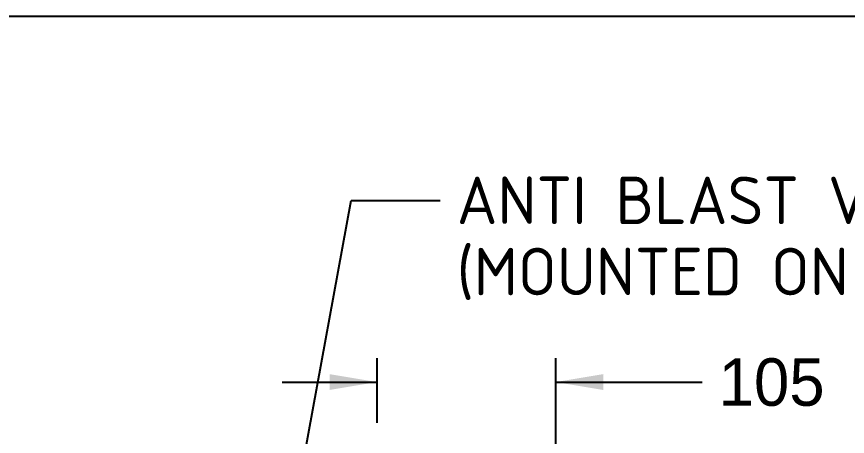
# Model space of a CAD drawing. Header units: millimetres. Extents: x 0 to 4637, y 0 to 3023.
# Drawn here: x 1247.4 to 1735.6, y 2776.7 to 3023.5 of the extents above; entities that cross this region are included whole.
import ezdxf
from ezdxf.enums import TextEntityAlignment as Align

# ---------------------------------------------------------------- set-up
doc = ezdxf.new("R2010")
doc.units = ezdxf.units.MM
doc.layers.add('Default', color=7, linetype='Continuous')
doc.styles.add('SEACAD_Solid_Edge_ANSI', font='seans.ttf')
doc.styles.get("Standard").update_dxf_attribs({"font": 'calibri.ttf'})

msp = doc.modelspace()

# ---------------------------------------------------------------- hatches: boundary and pattern name
at = {"layer": 'Default', "linetype": 'Continuous'}
for points in [[(1431.2964, 2813.2899), (1431.2964, 2803.9872), (1459.2045, 2808.6385)], [(1592.1129, 2813.2899), (1564.2048, 2808.6385), (1592.1129, 2803.9872)]]:
    msp.add_hatch(color=7, dxfattribs=at).paths.add_polyline_path(points)

# ---------------------------------------------------------------- linework, layer by layer
msp.add_lwpolyline([(810.3822, 552.4492), (4637.0008, 552.4492), (4637.0008, 3023.4712), (810.3822, 3023.4712)], close=True)
at = {"layer": 'Default', "color": 7, "linetype": 'ByBlock', "lineweight": -2}
for p, q in [((1413.1922, 2747.5908), (1444.0823, 2915.3558)), ((1444.0823, 2915.3558), (1496.2701, 2915.3558))]:
    msp.add_line(p, q, dxfattribs=at)
at = {"layer": 'Default', "color": 7, "linetype": 'Continuous'}
for p, q in [((1459.2045, 2784.5776), (1459.2045, 2822.5926)), ((1564.2048, 2759.3378), (1564.2048, 2822.5926)), ((1403.3882, 2808.6385), (1459.2045, 2808.6385)), ((1564.2048, 2808.6385), (1650.1402, 2808.6385))]:
    msp.add_line(p, q, dxfattribs=at)

# ---------------------------------------------------------------- texts
at = {"layer": 'Default', "color": 7, "linetype": 'Continuous', "style": 'SEACAD_Solid_Edge_ANSI'}
msp.add_text('105', height=27.90817, dxfattribs=at).set_placement((1659.908, 2822.5926), align=Align.TOP_LEFT)
at = {"layer": 'Default', "color": 7, "linetype": 'Continuous', "insert": (1506.038, 2929.4356), "char_height": 27.908166, "attachment_point": 1}
msp.add_mtext('{\\pxsm0.9;\\fSolid Edge ANSI|b0||i0||c0|p34;\\W1.;ANTI BLAST VALVE\\P(MOUNTED ON 4" FLANGE)\\P}', dxfattribs=at)

doc.saveas('drawing.dxf')
